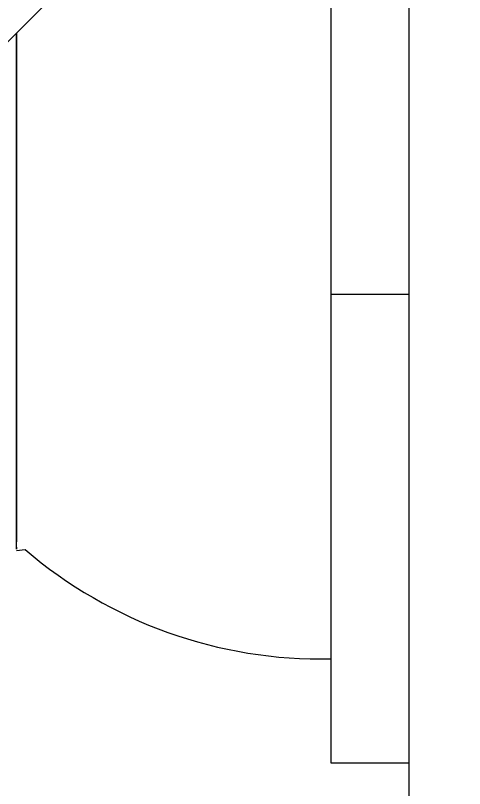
# Model space of a CAD drawing. Header units: millimetres. Extents: x -5609 to 5139, y -3980 to 3221.
# Drawn here: x 764.7 to 781.97, y 618.02 to 647.73 of the extents above; entities that cross this region are included whole.
import ezdxf

# ---------------------------------------------------------------- set-up
doc = ezdxf.new("R2010")
doc.units = ezdxf.units.MM
for name, color, linetype in [('DIKOM_ОБЪЕКТ', 7, 'Continuous'), ('DIKOM_РАЗМЕР_ЗОНА', 7, 'Continuous'), ('DIKOM_РАЗМЕР_ОБЪЕКТА', 7, 'Continuous')]:
    doc.layers.add(name, color=color, linetype=linetype)
doc.styles.add('style1', font='arial.ttf', dxfattribs={"width": 0.8})
doc.dimstyles.new('1-50', dxfattribs={"dimtxt": 300, "dimasz": 200, "dimexe": 100, "dimexo": 0, "dimgap": 100, "dimtad": 1, "dimtxsty": 'style1', "dimcen": 200, "dimclrd": 7, "dimclre": 7, "dimclrt": 7, "dimadec": 1, "dimazin": 2, "dimtfac": 1, "dimtmove": 0, "dimatfit": 2, "dimfxl": 0, "dimlwd": 25, "dimlwe": 18, "dimarcsym": 0})

# ---------------------------------------------------------------- blocks, each defined once
blk = doc.blocks.new('A$Cc336a1e3')
at = {"color": 7, "linetype": 'Continuous', "lineweight": 15}
for p, q in [((3615.716, 1950.77), (3552.192, 1887.246)), ((3600, 1935.054), (3600, 1770.153)), ((3597, 1932.054), (3597, 1909.903)), ((3584.9, 1919.954), (3584.9, 1900.403)), ((3597, 1909.903), (3597, 1891.903)), ((3600, 1909.903), (3597, 1909.903)), ((3584.9, 1900.063), (3585.235, 1900.109)), ((3597, 1891.903), (3600, 1891.903))]:
    blk.add_line(p, q, dxfattribs=at)
blk.add_arc((3596.62, 1913.399), 17.5, 229.4142, 271.2444, dxfattribs=at)
blk.add_open_spline([(3584.9, 1900.192), (3584.9, 1900.154), (3584.9, 1900.006), (3584.9, 1901.015), (3584.9, 1903.113), (3584.9, 1906.169), (3584.9, 1908.928), (3584.9, 1911.737), (3584.9, 1914.551), (3584.9, 1917.795), (3584.9, 1919.25), (3584.9, 1919.954)], degree=3, knots=[0, 0, 0, 0, 0.045477, 0.177114, 0.308732, 0.440359, 0.57199, 0.613239, 0.744867, 0.876501, 1, 1, 1, 1], dxfattribs=at)
blk = doc.blocks.new('*D1')
at = {"layer": 'Defpoints', "color": 0, "transparency": 16777216}
for p in [(791.335, 1721.444), (-4598.5, -1272.903), (790.335, -1272.903)]:
    blk.add_point(p, dxfattribs=at)
at = {"layer": 'DIKOM_РАЗМЕР_ОБЪЕКТА', "color": 7, "lineweight": 18, "transparency": 16777216}
for p, q in [((791.335, 1721.444), (-4698.5, 1721.444)), ((790.335, -1272.903), (-4698.5, -1272.903))]:
    blk.add_line(p, q, dxfattribs=at)
at = {"layer": 'DIKOM_РАЗМЕР_ОБЪЕКТА', "color": 7, "lineweight": 25, "transparency": 16777216}
blk.add_line((-4598.5, 1521.444), (-4598.5, -1072.903), dxfattribs=at)
at = {"layer": 'DIKOM_РАЗМЕР_ОБЪЕКТА', "color": 7, "transparency": 16777216}
for points in [[(-4631.833, 1521.444), (-4565.167, 1521.444), (-4598.5, 1721.444)], [(-4631.833, -1072.903), (-4565.167, -1072.903), (-4598.5, -1272.903)]]:
    blk.add_solid(points, dxfattribs=at)
at = {"layer": 'DIKOM_РАЗМЕР_ОБЪЕКТА', "color": 7, "transparency": 16777216, "insert": (-4851.774, 224.27), "char_height": 300, "attachment_point": 5, "rotation": 90, "style": 'style1'}
blk.add_mtext('3000', dxfattribs=at)
blk = doc.blocks.new('*D2')
at = {"layer": 'Defpoints', "color": 0, "transparency": 16777216}
for p in [(-5158.5, 3221.444), (639.334, 3221.444), (2080.276, -2772.903)]:
    blk.add_point(p, dxfattribs=at)
at = {"layer": 'DIKOM_РАЗМЕР_ЗОНА', "color": 7, "lineweight": 18, "transparency": 16777216}
for p, q in [((639.334, 3221.444), (-5258.5, 3221.444)), ((2080.276, -2772.903), (-5258.5, -2772.903))]:
    blk.add_line(p, q, dxfattribs=at)
at = {"layer": 'DIKOM_РАЗМЕР_ЗОНА', "color": 7, "lineweight": 25, "transparency": 16777216}
blk.add_line((-5158.5, -2572.903), (-5158.5, 3021.444), dxfattribs=at)
at = {"layer": 'DIKOM_РАЗМЕР_ЗОНА', "color": 7, "transparency": 16777216}
for points in [[(-5191.833, 3021.444), (-5125.167, 3021.444), (-5158.5, 3221.444)], [(-5191.833, -2572.903), (-5125.167, -2572.903), (-5158.5, -2772.903)]]:
    blk.add_solid(points, dxfattribs=at)
at = {"layer": 'DIKOM_РАЗМЕР_ЗОНА', "color": 7, "transparency": 16777216, "insert": (-5411.672, 224.27), "char_height": 300, "attachment_point": 5, "rotation": 90, "style": 'style1'}
blk.add_mtext('6000', dxfattribs=at)

msp = doc.modelspace()

# ---------------------------------------------------------------- block references
at = {"layer": 'DIKOM_ОБЪЕКТ'}
msp.add_blockref('A$Cc336a1e3', (-2820.166, -1272.903), dxfattribs=at)

# ---------------------------------------------------------------- dimensions: what is measured, and where the dimension line sits
at = {"layer": 'DIKOM_РАЗМЕР_ЗОНА'}
dim = msp.add_linear_dim(base=(-5158.5, 3221.444), p1=(2080.276, -2772.903), p2=(639.334, 3221.444), angle=90, text='6000', dimstyle='1-50', dxfattribs=at)
dim.commit()
dim.dimension.update_dxf_attribs({"geometry": '*D2', "text_midpoint": (-5158.5, 224.27), "dimtype": 160})
at = {"layer": 'DIKOM_РАЗМЕР_ОБЪЕКТА'}
dim = msp.add_linear_dim(base=(-4598.5, -1272.903), p1=(791.335, 1721.444), p2=(790.335, -1272.903), angle=90, text='3000', dimstyle='1-50', dxfattribs=at)
dim.commit()
dim.dimension.update_dxf_attribs({"geometry": '*D1', "text_midpoint": (-4598.5, 224.27), "dimtype": 160})

doc.saveas('drawing.dxf')
